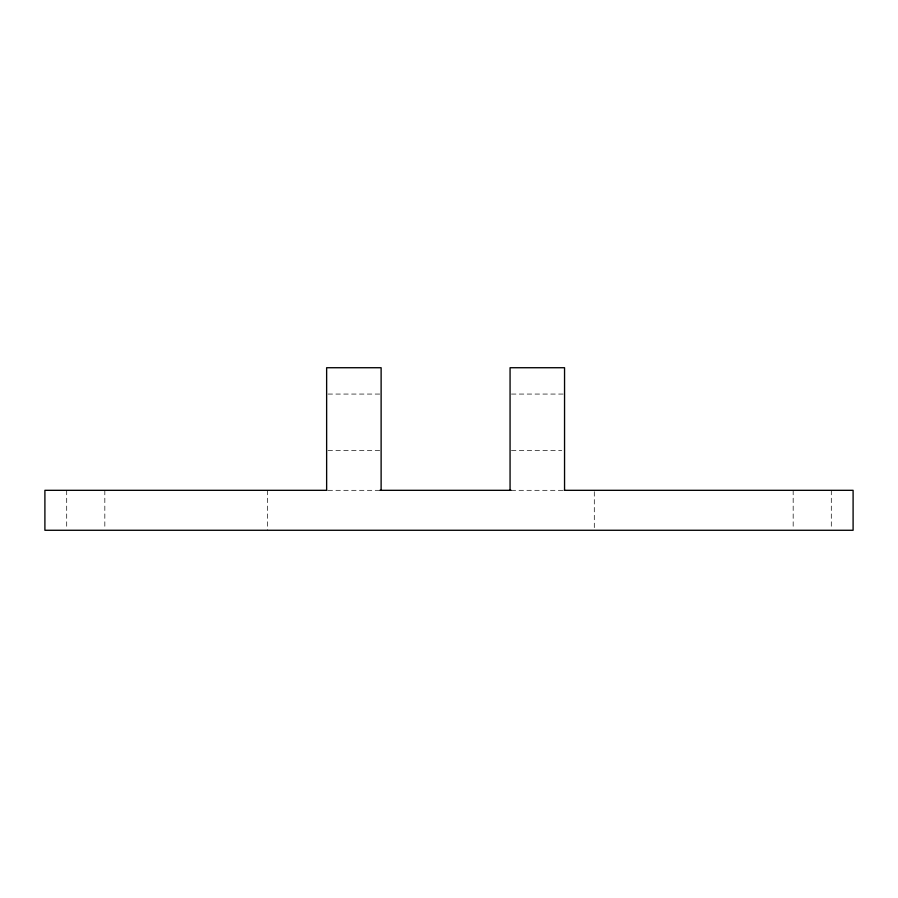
<?xml version="1.0" encoding="UTF-8"?>
<svg xmlns="http://www.w3.org/2000/svg" width="898" height="898" viewBox="0 0 898 898"><rect width="100%" height="100%" fill="white"/><g stroke="black" fill="none" stroke-linecap="round" stroke-linejoin="round"><path stroke-width="0.67" stroke-dasharray="4.49 3.37" d="M328.028 394.065L381.122 394.065M511.467 394.065L564.55 394.065M328.028 450.358L379.719 450.358M511.467 450.358L561.755 450.358M328.028 490.319L379.843 490.319M511.164 490.319L562.855 490.319M831.301 490.319L831.301 528.9M793.17 490.319L793.17 528.9M594.296 491.7L594.296 530.269M267.38 490.319L267.38 530.269M104.83 490.319L104.83 528.9M66.699 490.319L66.699 528.9"/><path stroke-width="1.35" d="M326.76 490.319L44.9 490.319L44.9 530.269L853.1 530.269L853.1 490.319L564.258 490.319M379.843 490.319L511.164 490.319M564.55 490.319L564.55 367.731L510.064 367.731L510.064 490.319M381.122 490.319L381.122 367.731L326.636 367.731L326.636 490.319"/></g></svg>
